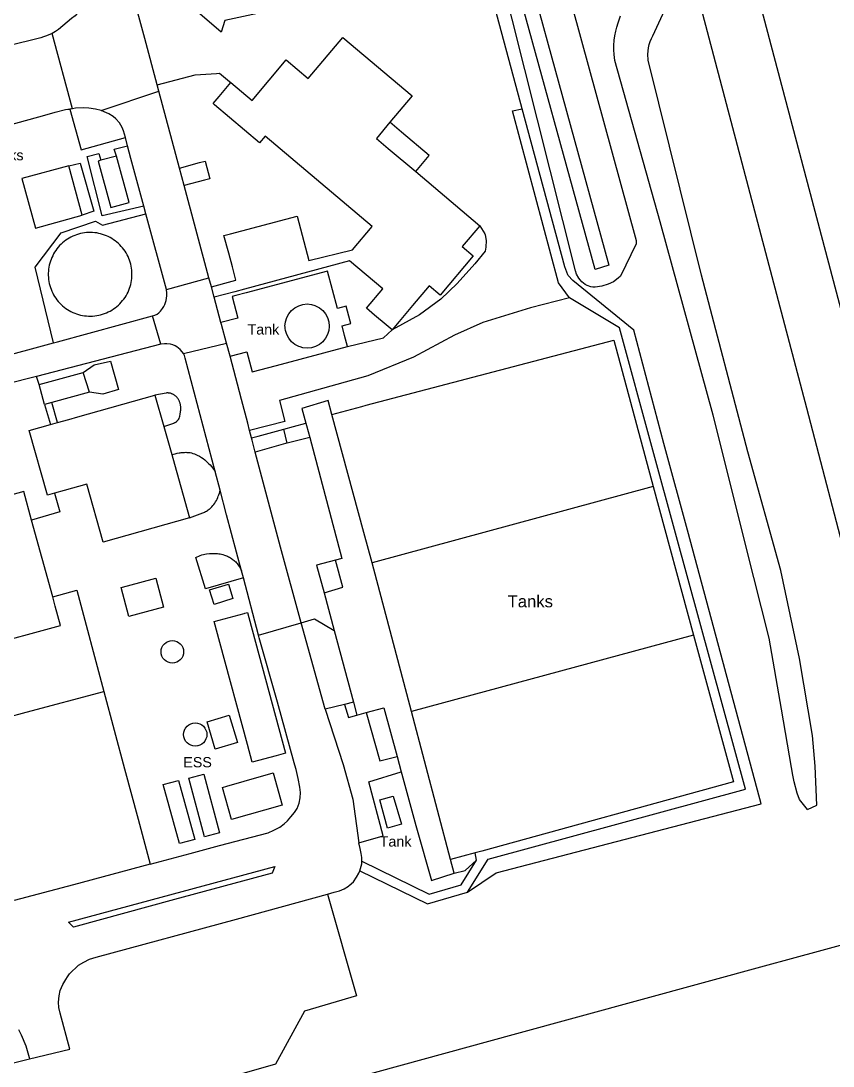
# Model space of a CAD drawing. Header units: millimetres. Extents: x 111502 to 977541, y 8702 to 1044108.
# Drawn here: x 974957.9 to 975077, y 476026.1 to 476179.4 of the extents above; entities that cross this region are included whole.
import ezdxf

# ---------------------------------------------------------------- set-up
doc = ezdxf.new("R2010")
doc.units = ezdxf.units.MM
doc.header["$LTSCALE"] = 0.25
doc.layers.add('X HVSS Site Background', color=8, linetype='Continuous')
doc.styles.add('OS Master Map$1$Standard', font='txt')

# ---------------------------------------------------------------- blocks, each defined once
blk = doc.blocks.new('OS MAP')
at = {"layer": 'X HVSS Site Background', "flags": 128}
for points in [[(488855.05, 240605.1), (488853.9, 240606.55), (488853.9, 240606.55), (488853.55, 240607.5), (488853.55, 240607.5), (488853.1, 240609.15), (488853.1, 240609.15), (488852.9, 240610.15), (488852.9, 240610.15), (488852.7, 240611.25), (488852.7, 240611.25), (488851.25, 240619.8), (488851.25, 240619.8), (488849.45, 240630.25), (488849.45, 240630.25), (488847.2, 240639.15), (488847.2, 240639.15), (488841.25, 240662.95), (488841.25, 240662.95), (488833.45, 240691.35), (488833.45, 240691.35), (488826.8, 240715), (488826.8, 240715), (488826.7, 240715.9), (488826.7, 240715.9), (488826.65, 240716.55), (488826.65, 240716.55), (488826.65, 240717.2), (488826.65, 240717.2), (488826.7, 240718), (488826.7, 240718), (488826.8, 240718.65), (488826.8, 240718.65), (488826.95, 240719.3), (488826.95, 240719.3), (488827.1, 240719.9), (488827.1, 240719.9), (488827.3, 240720.55), (488827.3, 240720.55), (488827.65, 240721.55)], [(488855.05, 240605.1), (488856.45, 240605.75), (488856.45, 240605.75), (488856.2, 240611.45), (488856.2, 240611.45), (488855.8, 240615.95), (488855.8, 240615.95), (488853.9, 240627.25), (488853.9, 240627.25), (488851.15, 240640.15), (488851.15, 240640.15), (488846.3, 240657.6), (488846.3, 240657.6), (488839.5, 240683.5), (488839.5, 240683.5), (488831.7, 240715.05), (488831.7, 240715.05), (488831.65, 240715.95), (488831.65, 240715.95), (488831.75, 240716.85), (488831.75, 240716.85), (488831.85, 240717.35), (488831.85, 240717.35), (488832, 240717.8), (488832, 240717.8), (488832.2, 240718.25), (488832.2, 240718.25), (488832.4, 240718.65), (488832.4, 240718.65), (488834.45, 240723.1)], [(488874.5, 240589.15), (488874.2, 240590.35), (488874.2, 240590.35), (488854.95, 240664), (488854.95, 240664), (488839.7, 240721.8), (488839.7, 240721.8), (488823.95, 240780.6), (488823.95, 240780.6), (488791.8, 240900), (488791.8, 240900), (488780.05, 240943.35)], [(488794.51, 240921.18), (488802, 240894), (488802, 240894), (488816.85, 240839.15), (488816.85, 240839.15), (488839.35, 240756.4), (488839.35, 240756.4), (488865.8, 240656.45), (488865.8, 240656.45), (488883.2, 240591.3)], [(488769.58, 240720.89), (488769.04, 240719.16), (488769.04, 240719.16), (488757.05, 240729.56), (488757.05, 240729.56), (488754.14, 240732.08)], [(488818.25, 240731.35), (488829.95, 240688.6), (488829.95, 240688.6), (488829.95, 240688.1), (488829.95, 240688.1), (488827.65, 240683.35), (488827.65, 240683.35), (488827.3, 240683.05), (488827.3, 240683.05), (488826.6, 240682.55), (488826.6, 240682.55), (488825.85, 240682.2), (488825.85, 240682.2), (488825.55, 240682.1), (488825.55, 240682.1), (488825.2, 240682), (488825.2, 240682), (488824.9, 240681.9), (488824.9, 240681.9), (488824.55, 240681.85), (488824.55, 240681.85), (488824.25, 240681.8), (488824.25, 240681.8), (488823.9, 240681.75), (488823.9, 240681.75), (488823.6, 240681.75), (488823.6, 240681.75), (488823.3, 240681.8), (488823.3, 240681.8), (488822.75, 240682), (488822.75, 240682), (488822.45, 240682.15), (488822.45, 240682.15), (488821.95, 240682.55), (488821.95, 240682.55), (488821.7, 240682.8), (488821.7, 240682.8), (488821.5, 240683.05), (488821.5, 240683.05), (488821.2, 240683.65), (488821.2, 240683.65), (488821.05, 240684.15), (488821.05, 240684.15), (488809.9, 240728.5)], [(488818.25, 240731.35), (488813.5, 240730.2), (488813.5, 240730.2), (488825.9, 240685), (488825.9, 240685), (488823.9, 240684.35), (488823.9, 240684.35), (488811.45, 240729.7), (488811.45, 240729.7), (488810.7, 240729.65), (488810.7, 240729.65), (488810.2, 240731.25), (488810.2, 240731.25), (488809.3, 240730.85)], [(488813.23, 240707.93), (488807.55, 240729.06), (488807.55, 240729.06), (488769.58, 240720.89)], [(488759.67, 240711.45), (488757.85, 240718.25), (488757.85, 240718.25), (488755.96, 240725.29)], [(488748.65, 240722.75), (488748.4, 240722.4), (488748.4, 240722.4), (488748.15, 240722.1), (488748.15, 240722.1), (488747.9, 240721.85), (488747.9, 240721.85), (488747.65, 240721.55), (488747.65, 240721.55), (488747.1, 240721.15), (488747.1, 240721.15), (488745.2, 240719.55), (488745.2, 240719.55), (488744.75, 240719.25), (488744.75, 240719.25), (488744.25, 240718.95)], [(488744.25, 240718.95), (488743.45, 240718.65), (488743.45, 240718.65), (488743, 240718.5), (488743, 240718.5), (488742.6, 240718.35), (488742.6, 240718.35), (488737.65, 240717.1)], [(488747.25, 240707.94), (488744.25, 240718.95)], [(488770.47, 240711.77), (488773.59, 240709.14), (488773.59, 240709.14), (488778.6, 240715.09), (488778.6, 240715.09), (488781.8, 240712.39), (488781.8, 240712.39), (488786.88, 240718.4), (488786.88, 240718.4), (488797.08, 240709.8), (488797.08, 240709.8), (488793.82, 240705.94)], [(488759.67, 240711.45), (488765.22, 240712.93), (488765.22, 240712.93), (488768.39, 240713.12), (488768.39, 240713.12), (488768.8, 240713.15), (488768.8, 240713.15), (488770.3, 240711.91), (488770.3, 240711.91), (488770.47, 240711.77)], [(488759.92, 240710.53), (488759.67, 240711.45)], [(488767.62, 240681.82), (488770.67, 240682.64), (488770.67, 240682.64), (488771.22, 240682.78), (488771.22, 240682.78), (488770.7, 240684.74), (488770.7, 240684.74), (488770.16, 240686.76), (488770.16, 240686.76), (488769.47, 240689.31), (488769.47, 240689.31), (488770.42, 240689.56), (488770.42, 240689.56), (488780.19, 240692.18), (488780.19, 240692.18), (488781.94, 240685.66), (488781.94, 240685.66), (488788.32, 240687.23), (488788.32, 240687.23), (488791.21, 240690.65), (488791.21, 240690.65), (488775.5, 240703.9), (488775.5, 240703.9), (488774.68, 240702.93), (488774.68, 240702.93), (488768.09, 240708.49), (488768.09, 240708.49), (488767.87, 240708.68), (488767.87, 240708.68), (488768.76, 240709.73), (488768.76, 240709.73), (488770.47, 240711.77)], [(488751.45, 240707.65), (488759.92, 240710.53)], [(488762.95, 240699.23), (488759.92, 240710.53)], [(488717.22, 240700.38), (488722.95, 240701.4), (488722.95, 240701.4), (488736.6, 240705.2), (488736.6, 240705.2), (488743.2, 240707), (488743.2, 240707), (488744.7, 240707.45), (488744.7, 240707.45), (488746.2, 240707.8), (488746.2, 240707.8), (488746.55, 240707.85), (488746.55, 240707.85), (488746.84, 240707.89)], [(488747.25, 240707.94), (488746.84, 240707.89)], [(488746.84, 240707.89), (488748.52, 240701.91), (488748.52, 240701.91), (488755.01, 240703.69)], [(488751.45, 240707.65), (488750.6, 240707.85), (488750.6, 240707.85), (488749.65, 240708), (488749.65, 240708), (488748.9, 240708.05), (488748.9, 240708.05), (488747.7, 240708), (488747.7, 240708), (488747.25, 240707.94)], [(488755.01, 240703.69), (488754.75, 240704.7), (488754.75, 240704.7), (488754.55, 240705.2), (488754.55, 240705.2), (488754.15, 240705.85), (488754.15, 240705.85), (488753.6, 240706.45), (488753.6, 240706.45), (488753.2, 240706.8), (488753.2, 240706.8), (488752.6, 240707.2), (488752.6, 240707.2), (488751.9, 240707.5), (488751.9, 240707.5), (488751.45, 240707.65)], [(488805.2, 240592.95), (488809.41, 240595.83), (488809.41, 240595.83), (488848.27, 240605.94), (488848.27, 240605.94), (488837.61, 240645.56), (488837.61, 240645.56), (488833.99, 240658.83), (488833.99, 240658.83), (488829.6, 240675.43), (488829.6, 240675.43), (488820.66, 240682.73), (488820.66, 240682.73), (488819.98, 240683.45), (488819.98, 240683.45), (488819.91, 240683.56), (488819.91, 240683.56), (488819.48, 240684.73), (488819.48, 240684.73), (488813.23, 240707.93)], [(488820.17, 240680.17), (488818.53, 240682.39), (488818.53, 240682.39), (488811.79, 240707.63), (488811.79, 240707.63), (488813.23, 240707.93)], [(488793.82, 240705.94), (488791.82, 240703.57), (488791.82, 240703.57), (488793.53, 240702.12)], [(488797.59, 240698.7), (488799.59, 240701.08), (488799.59, 240701.08), (488795.53, 240704.5), (488795.53, 240704.5), (488793.82, 240705.94)], [(488755.32, 240702.5), (488755.01, 240703.69)], [(488753.68, 240700.99), (488753.38, 240701.98), (488753.38, 240701.98), (488755.32, 240702.5)], [(488757.71, 240693.64), (488755.8, 240700.65), (488755.8, 240700.65), (488755.32, 240702.5)], [(488793.53, 240702.12), (488797.59, 240698.7)], [(488757.71, 240693.64), (488751.6, 240692.23), (488751.6, 240692.23), (488749.39, 240700.9), (488749.39, 240700.9), (488751.1, 240701.36), (488751.1, 240701.36), (488751.42, 240700.37)], [(488751.42, 240700.37), (488751, 240700.26), (488751, 240700.26), (488752.87, 240693.42), (488752.87, 240693.42), (488755.54, 240694.15), (488755.54, 240694.15), (488753.68, 240700.99)], [(488753.68, 240700.99), (488751.42, 240700.37)], [(488746.71, 240699.55), (488739.84, 240697.69), (488739.84, 240697.69), (488741.81, 240690.43), (488741.81, 240690.43), (488748.68, 240692.29)], [(488746.71, 240699.55), (488748.39, 240699.93), (488748.39, 240699.93), (488750.39, 240692.91), (488750.39, 240692.91), (488748.68, 240692.29)], [(488748.68, 240692.29), (488746.71, 240699.55)], [(488762.95, 240699.23), (488765.89, 240700.02), (488765.89, 240700.02), (488766.72, 240700.24), (488766.72, 240700.24), (488767.41, 240697.66), (488767.41, 240697.66), (488766.6, 240697.44), (488766.6, 240697.44), (488763.64, 240696.65)], [(488763.64, 240696.65), (488762.95, 240699.23)], [(488797.59, 240698.7), (488807, 240690.76)], [(488767.26, 240683.14), (488763.64, 240696.65)], [(488758.02, 240692.53), (488757.71, 240693.64)], [(488744.45, 240673.58), (488741.75, 240684.68), (488741.75, 240684.68), (488745.6, 240689.71), (488745.6, 240689.71), (488750.63, 240691.42), (488750.63, 240691.42), (488751.64, 240690.84), (488751.64, 240690.84), (488758.02, 240692.53)], [(488761.05, 240681.4), (488758.02, 240692.53)], [(488755.97, 240683.63), (488755.96, 240683.93), (488755.96, 240683.93), (488755.94, 240684.23), (488755.94, 240684.23), (488755.9, 240684.53), (488755.9, 240684.53), (488755.85, 240684.82), (488755.85, 240684.82), (488755.79, 240685.11), (488755.79, 240685.11), (488755.71, 240685.4), (488755.71, 240685.4), (488755.62, 240685.69), (488755.62, 240685.69), (488755.51, 240685.97), (488755.51, 240685.97), (488755.39, 240686.24), (488755.39, 240686.24), (488755.25, 240686.51), (488755.25, 240686.51), (488755.11, 240686.77), (488755.11, 240686.77), (488754.95, 240687.02), (488754.95, 240687.02), (488754.78, 240687.27), (488754.78, 240687.27), (488754.6, 240687.5), (488754.6, 240687.5), (488754.4, 240687.73), (488754.4, 240687.73), (488754.2, 240687.95), (488754.2, 240687.95), (488753.98, 240688.16), (488753.98, 240688.16), (488753.76, 240688.35), (488753.76, 240688.35), (488753.52, 240688.54), (488753.52, 240688.54), (488753.28, 240688.71), (488753.28, 240688.71), (488753.03, 240688.87), (488753.03, 240688.87), (488752.77, 240689.02), (488752.77, 240689.02), (488752.5, 240689.16), (488752.5, 240689.16), (488752.23, 240689.28), (488752.23, 240689.28), (488751.95, 240689.39), (488751.95, 240689.39), (488751.67, 240689.49), (488751.67, 240689.49), (488751.38, 240689.57), (488751.38, 240689.57), (488751.09, 240689.64), (488751.09, 240689.64), (488750.8, 240689.7), (488750.8, 240689.7), (488750.5, 240689.74), (488750.5, 240689.74), (488750.2, 240689.76), (488750.2, 240689.76), (488749.9, 240689.77), (488749.9, 240689.77), (488749.61, 240689.77), (488749.61, 240689.77), (488749.31, 240689.75), (488749.31, 240689.75), (488749.01, 240689.72), (488749.01, 240689.72), (488748.72, 240689.67), (488748.72, 240689.67), (488748.42, 240689.61), (488748.42, 240689.61), (488748.13, 240689.53), (488748.13, 240689.53), (488747.85, 240689.44), (488747.85, 240689.44), (488747.57, 240689.34), (488747.57, 240689.34), (488747.29, 240689.22), (488747.29, 240689.22), (488747.02, 240689.09), (488747.02, 240689.09), (488746.76, 240688.95), (488746.76, 240688.95), (488746.51, 240688.8), (488746.51, 240688.8), (488746.26, 240688.63), (488746.26, 240688.63), (488746.02, 240688.45), (488746.02, 240688.45), (488745.79, 240688.26), (488745.79, 240688.26), (488745.57, 240688.05), (488745.57, 240688.05), (488745.36, 240687.84), (488745.36, 240687.84), (488745.16, 240687.62), (488745.16, 240687.62), (488744.97, 240687.39), (488744.97, 240687.39), (488744.79, 240687.15), (488744.79, 240687.15), (488744.63, 240686.9), (488744.63, 240686.9), (488744.48, 240686.64), (488744.48, 240686.64), (488744.34, 240686.37), (488744.34, 240686.37), (488744.21, 240686.1), (488744.21, 240686.1), (488744.1, 240685.83), (488744.1, 240685.83), (488744, 240685.55), (488744, 240685.55), (488743.91, 240685.26), (488743.91, 240685.26), (488743.84, 240684.97), (488743.84, 240684.97), (488743.78, 240684.68), (488743.78, 240684.68), (488743.74, 240684.38), (488743.74, 240684.38), (488743.71, 240684.08), (488743.71, 240684.08), (488743.69, 240683.78), (488743.69, 240683.78), (488743.69, 240683.49), (488743.69, 240683.49), (488743.71, 240683.19), (488743.71, 240683.19), (488743.74, 240682.89), (488743.74, 240682.89), (488743.78, 240682.59), (488743.78, 240682.59), (488743.84, 240682.3), (488743.84, 240682.3), (488743.91, 240682.01), (488743.91, 240682.01), (488744, 240681.72), (488744, 240681.72), (488744.1, 240681.44), (488744.1, 240681.44), (488744.21, 240681.17), (488744.21, 240681.17), (488744.34, 240680.89), (488744.34, 240680.89), (488744.48, 240680.63), (488744.48, 240680.63), (488744.63, 240680.37), (488744.63, 240680.37), (488744.79, 240680.12), (488744.79, 240680.12), (488744.97, 240679.88), (488744.97, 240679.88), (488745.16, 240679.65), (488745.16, 240679.65), (488745.36, 240679.43), (488745.36, 240679.43), (488745.57, 240679.22), (488745.57, 240679.22), (488745.79, 240679.01), (488745.79, 240679.01), (488746.02, 240678.82), (488746.02, 240678.82), (488746.26, 240678.64), (488746.26, 240678.64), (488746.51, 240678.47), (488746.51, 240678.47), (488746.76, 240678.32), (488746.76, 240678.32), (488747.02, 240678.18), (488747.02, 240678.18), (488747.29, 240678.04), (488747.29, 240678.04), (488747.57, 240677.93), (488747.57, 240677.93), (488747.85, 240677.82), (488747.85, 240677.82), (488748.13, 240677.73), (488748.13, 240677.73), (488748.42, 240677.66), (488748.42, 240677.66), (488748.72, 240677.6), (488748.72, 240677.6), (488749.01, 240677.55), (488749.01, 240677.55), (488749.31, 240677.52), (488749.31, 240677.52), (488749.61, 240677.5), (488749.61, 240677.5), (488749.9, 240677.5), (488749.9, 240677.5), (488750.2, 240677.51), (488750.2, 240677.51), (488750.5, 240677.53), (488750.5, 240677.53), (488750.8, 240677.57), (488750.8, 240677.57), (488751.09, 240677.63), (488751.09, 240677.63), (488751.38, 240677.7), (488751.38, 240677.7), (488751.67, 240677.78), (488751.67, 240677.78), (488751.95, 240677.87), (488751.95, 240677.87), (488752.23, 240677.98), (488752.23, 240677.98), (488752.5, 240678.11), (488752.5, 240678.11), (488752.77, 240678.25), (488752.77, 240678.25), (488753.03, 240678.39), (488753.03, 240678.39), (488753.28, 240678.56), (488753.28, 240678.56), (488753.52, 240678.73), (488753.52, 240678.73), (488753.76, 240678.92), (488753.76, 240678.92), (488753.98, 240679.11), (488753.98, 240679.11), (488754.2, 240679.32), (488754.2, 240679.32), (488754.4, 240679.54), (488754.4, 240679.54), (488754.6, 240679.77), (488754.6, 240679.77), (488754.78, 240680), (488754.78, 240680), (488754.95, 240680.25), (488754.95, 240680.25), (488755.11, 240680.5), (488755.11, 240680.5), (488755.25, 240680.76), (488755.25, 240680.76), (488755.39, 240681.03), (488755.39, 240681.03), (488755.51, 240681.3), (488755.51, 240681.3), (488755.62, 240681.58), (488755.62, 240681.58), (488755.71, 240681.87), (488755.71, 240681.87), (488755.79, 240682.15), (488755.79, 240682.15), (488755.85, 240682.45), (488755.85, 240682.45), (488755.9, 240682.74), (488755.9, 240682.74), (488755.94, 240683.04), (488755.94, 240683.04), (488755.96, 240683.34), (488755.96, 240683.34), (488755.97, 240683.63)], [(488807, 240690.76), (488807.73, 240689.58), (488807.73, 240689.58), (488807.79, 240689.41), (488807.79, 240689.41), (488807.92, 240688.6), (488807.92, 240688.6), (488807.9, 240687.6), (488807.9, 240687.6), (488807.76, 240687.01), (488807.76, 240687.01), (488806.25, 240685.19), (488806.25, 240685.19), (488803.69, 240682.29), (488803.69, 240682.29), (488801.29, 240680), (488801.29, 240680), (488798.17, 240677.71), (488798.17, 240677.71), (488794.12, 240675.49)], [(488807, 240690.76), (488804.41, 240687.7), (488804.41, 240687.7), (488806.02, 240686.35), (488806.02, 240686.35), (488801.16, 240680.58), (488801.16, 240680.58), (488799.55, 240681.93), (488799.55, 240681.93), (488797.11, 240679.04), (488797.11, 240679.04), (488795.16, 240676.73), (488795.16, 240676.73), (488794.12, 240675.49)], [(488794.12, 240675.49), (488793.24, 240676.23), (488793.24, 240676.23), (488791.57, 240677.64), (488791.57, 240677.64), (488790.36, 240678.66), (488790.36, 240678.66), (488792.75, 240681.49), (488792.75, 240681.49), (488787.9, 240685.59), (488787.9, 240685.59), (488772.5, 240681.46), (488772.5, 240681.46), (488771.08, 240681.08), (488771.08, 240681.08), (488768.03, 240680.26)], [(488787.6, 240673.03), (488787.17, 240674.66), (488787.17, 240674.66), (488786.8, 240676.06), (488786.8, 240676.06), (488788.08, 240676.4), (488788.08, 240676.4), (488787.99, 240676.74), (488787.99, 240676.74), (488787.4, 240678.97), (488787.4, 240678.97), (488786.11, 240678.63), (488786.11, 240678.63), (488784.66, 240684.1), (488784.66, 240684.1), (488772.74, 240680.94), (488772.74, 240680.94), (488771.22, 240680.54), (488771.22, 240680.54), (488770.66, 240680.39), (488770.66, 240680.39), (488771.51, 240677.22), (488771.51, 240677.22), (488769.03, 240676.56)], [(488761.05, 240681.4), (488767.26, 240683.14)], [(488767.62, 240681.82), (488767.26, 240683.14)], [(488758.97, 240677.55), (488759.35, 240677.65), (488759.35, 240677.65), (488759.65, 240677.8), (488759.65, 240677.8), (488759.9, 240678), (488759.9, 240678), (488760.15, 240678.25), (488760.15, 240678.25), (488760.45, 240678.6), (488760.45, 240678.6), (488760.65, 240678.9), (488760.65, 240678.9), (488760.8, 240679.2), (488760.8, 240679.2), (488761, 240679.8), (488761, 240679.8), (488761.1, 240680.5), (488761.1, 240680.5), (488761.1, 240680.85), (488761.1, 240680.85), (488761.05, 240681.4)], [(488768.03, 240680.26), (488767.62, 240681.82)], [(488769.03, 240676.56), (488768.03, 240680.26)], [(488820.17, 240680.17), (488814.43, 240678.71), (488814.43, 240678.71), (488807.43, 240676.54), (488807.43, 240676.54), (488803.28, 240674.72), (488803.28, 240674.72), (488797.29, 240671.48), (488797.29, 240671.48), (488790.59, 240668.72), (488790.59, 240668.72), (488778.51, 240665.37), (488778.51, 240665.37), (488777.59, 240665.12), (488777.59, 240665.12), (488778.39, 240662.06), (488778.39, 240662.06), (488773.23, 240660.71)], [(488778.44, 240675.7), (488778.43, 240675.94), (488778.43, 240675.94), (488778.42, 240676.04), (488778.42, 240676.04), (488778.49, 240676.67), (488778.49, 240676.67), (488778.67, 240677.28), (488778.67, 240677.28), (488778.97, 240677.84), (488778.97, 240677.84), (488779.38, 240678.33), (488779.38, 240678.33), (488779.87, 240678.73), (488779.87, 240678.73), (488780.43, 240679.03), (488780.43, 240679.03), (488781.03, 240679.22), (488781.03, 240679.22), (488781.67, 240679.28), (488781.67, 240679.28), (488782.3, 240679.22), (488782.3, 240679.22), (488782.82, 240679.07), (488782.82, 240679.07), (488782.91, 240679.03), (488782.91, 240679.03), (488783.47, 240678.73), (488783.47, 240678.73), (488783.96, 240678.33), (488783.96, 240678.33), (488784.36, 240677.84), (488784.36, 240677.84), (488784.66, 240677.28), (488784.66, 240677.28), (488784.85, 240676.67), (488784.85, 240676.67), (488784.91, 240676.04), (488784.91, 240676.04), (488784.9, 240675.98), (488784.9, 240675.98), (488784.85, 240675.4), (488784.85, 240675.4), (488784.66, 240674.8), (488784.66, 240674.8), (488784.36, 240674.24), (488784.36, 240674.24), (488784.05, 240673.85), (488784.05, 240673.85), (488783.96, 240673.74), (488783.96, 240673.74), (488783.47, 240673.34), (488783.47, 240673.34), (488783.36, 240673.27), (488783.36, 240673.27), (488782.91, 240673.04), (488782.91, 240673.04), (488782.3, 240672.86), (488782.3, 240672.86), (488781.67, 240672.8), (488781.67, 240672.8), (488781.03, 240672.86), (488781.03, 240672.86), (488780.65, 240672.97), (488780.65, 240672.97), (488780.43, 240673.04), (488780.43, 240673.04), (488779.87, 240673.34), (488779.87, 240673.34), (488779.38, 240673.74), (488779.38, 240673.74), (488778.97, 240674.24), (488778.97, 240674.24), (488778.67, 240674.8), (488778.67, 240674.8), (488778.49, 240675.4), (488778.49, 240675.4), (488778.44, 240675.7)], [(488805.2, 240592.95), (488808.2, 240597.8), (488808.2, 240597.8), (488845.95, 240608.1), (488845.95, 240608.1), (488835.87, 240645.09), (488835.87, 240645.09), (488832.25, 240658.36), (488832.25, 240658.36), (488827.5, 240675.8), (488827.5, 240675.8), (488820.17, 240680.17)], [(488744.45, 240673.58), (488745.05, 240673.75), (488745.05, 240673.75), (488758.97, 240677.55)], [(488760.2, 240673.4), (488758.97, 240677.55)], [(488769.84, 240673.51), (488769.1, 240676.27), (488769.1, 240676.27), (488769.03, 240676.56)], [(488787.6, 240673.03), (488792.85, 240674.33), (488792.85, 240674.33), (488794.12, 240675.49)], [(488723.91, 240671.27), (488730.5, 240673.05), (488730.5, 240673.05), (488735.61, 240671.16), (488735.61, 240671.16), (488744.45, 240673.58)], [(488760.2, 240673.4), (488741.96, 240668.64)], [(488763.55, 240672), (488763.35, 240672.25), (488763.35, 240672.25), (488763.05, 240672.6), (488763.05, 240672.6), (488762.55, 240673), (488762.55, 240673), (488762.3, 240673.15), (488762.3, 240673.15), (488761.95, 240673.3), (488761.95, 240673.3), (488761.6, 240673.4), (488761.6, 240673.4), (488761.1, 240673.45), (488761.1, 240673.45), (488760.75, 240673.45), (488760.75, 240673.45), (488760.2, 240673.4)], [(488763.55, 240672), (488769.84, 240673.51)], [(488770.36, 240671.6), (488769.84, 240673.51)], [(488770.36, 240671.6), (488772.82, 240672.25), (488772.82, 240672.25), (488773.6, 240669.32), (488773.6, 240669.32), (488777.15, 240670.26), (488777.15, 240670.26), (488787.6, 240673.03)], [(488785.3, 240663.05), (488789.7, 240664.25), (488789.7, 240664.25), (488790.33, 240664.42), (488790.33, 240664.42), (488826.65, 240673.95), (488826.65, 240673.95), (488832.45, 240652.5)], [(488768.19, 240654.7), (488763.8, 240671.31), (488763.8, 240671.31), (488763.7, 240671.7), (488763.7, 240671.7), (488763.55, 240672)], [(488773.23, 240660.71), (488772.95, 240661.8), (488772.95, 240661.8), (488772.05, 240665.25), (488772.05, 240665.25), (488771.75, 240666.4), (488771.75, 240666.4), (488770.36, 240671.6)], [(488748.79, 240669.23), (488750.44, 240670.36), (488750.44, 240670.36), (488752.84, 240670.9), (488752.84, 240670.9), (488753.98, 240666.75), (488753.98, 240666.75), (488751.68, 240666.07), (488751.68, 240666.07), (488749.74, 240666.33)], [(488741.96, 240668.64), (488737.54, 240667.49), (488737.54, 240667.49), (488733.25, 240663.2), (488733.25, 240663.2), (488720.4, 240659.7)], [(488742.34, 240667.46), (488741.96, 240668.64)], [(488742.34, 240667.46), (488748.79, 240669.23)], [(488749.74, 240666.33), (488748.79, 240669.23)], [(488743.16, 240664.52), (488742.34, 240667.46)], [(488749.74, 240666.33), (488744.22, 240664.81)], [(488745.06, 240661.87), (488746.7, 240662.33), (488746.7, 240662.33), (488748.03, 240662.71), (488748.03, 240662.71), (488759.34, 240665.9)], [(488760.64, 240661.29), (488762.11, 240661.79), (488762.11, 240661.79), (488762.16, 240661.82), (488762.16, 240661.82), (488762.22, 240661.84), (488762.22, 240661.84), (488762.27, 240661.87), (488762.27, 240661.87), (488762.33, 240661.9), (488762.33, 240661.9), (488762.38, 240661.93), (488762.38, 240661.93), (488762.43, 240661.96), (488762.43, 240661.96), (488762.48, 240662), (488762.48, 240662), (488762.53, 240662.04), (488762.53, 240662.04), (488762.57, 240662.08), (488762.57, 240662.08), (488762.61, 240662.12), (488762.61, 240662.12), (488762.66, 240662.16), (488762.66, 240662.16), (488762.7, 240662.21), (488762.7, 240662.21), (488762.74, 240662.26), (488762.74, 240662.26), (488762.8, 240662.34), (488762.8, 240662.34), (488762.88, 240662.49), (488762.88, 240662.49), (488762.94, 240662.65), (488762.94, 240662.65), (488762.98, 240662.82), (488762.98, 240662.82), (488763.04, 240663.13), (488763.04, 240663.13), (488763.06, 240663.24), (488763.06, 240663.24), (488763.08, 240663.35), (488763.08, 240663.35), (488763.1, 240663.46), (488763.1, 240663.46), (488763.11, 240663.57), (488763.11, 240663.57), (488763.12, 240663.68), (488763.12, 240663.68), (488763.13, 240663.8), (488763.13, 240663.8), (488763.14, 240663.91), (488763.14, 240663.91), (488763.14, 240664.02), (488763.14, 240664.02), (488763.14, 240664.13), (488763.14, 240664.13), (488763.13, 240664.24), (488763.13, 240664.24), (488763.11, 240664.35), (488763.11, 240664.35), (488763.08, 240664.54), (488763.08, 240664.54), (488763.05, 240664.63), (488763.05, 240664.63), (488763.03, 240664.72), (488763.03, 240664.72), (488763, 240664.82), (488763, 240664.82), (488762.96, 240664.91), (488762.96, 240664.91), (488762.93, 240665), (488762.93, 240665), (488762.89, 240665.08), (488762.89, 240665.08), (488762.84, 240665.17), (488762.84, 240665.17), (488762.79, 240665.25), (488762.79, 240665.25), (488762.73, 240665.36), (488762.73, 240665.36), (488762.68, 240665.42), (488762.68, 240665.42), (488762.64, 240665.48), (488762.64, 240665.48), (488762.59, 240665.54), (488762.59, 240665.54), (488762.54, 240665.6), (488762.54, 240665.6), (488762.49, 240665.66), (488762.49, 240665.66), (488762.44, 240665.71), (488762.44, 240665.71), (488762.39, 240665.76), (488762.39, 240665.76), (488762.33, 240665.81), (488762.33, 240665.81), (488762.28, 240665.86), (488762.28, 240665.86), (488762.22, 240665.9), (488762.22, 240665.9), (488762.11, 240665.97), (488762.11, 240665.97), (488762.05, 240666.01), (488762.05, 240666.01), (488761.98, 240666.04), (488761.98, 240666.04), (488761.91, 240666.07), (488761.91, 240666.07), (488761.84, 240666.1), (488761.84, 240666.1), (488761.77, 240666.12), (488761.77, 240666.12), (488761.7, 240666.15), (488761.7, 240666.15), (488761.63, 240666.17), (488761.63, 240666.17), (488761.56, 240666.18), (488761.56, 240666.18), (488761.48, 240666.2), (488761.48, 240666.2), (488761.41, 240666.21), (488761.41, 240666.21), (488761.34, 240666.21), (488761.34, 240666.21), (488761.26, 240666.22), (488761.26, 240666.22), (488761.18, 240666.22), (488761.18, 240666.22), (488761.11, 240666.22), (488761.11, 240666.22), (488760.98, 240666.2), (488760.98, 240666.2), (488759.34, 240665.9)], [(488759.34, 240665.9), (488760.64, 240661.29)], [(488744.22, 240664.81), (488743.16, 240664.52)], [(488743.16, 240664.52), (488744.01, 240661.58)], [(488745.06, 240661.87), (488744.22, 240664.81)], [(488785.3, 240663.05), (488784.75, 240665.1), (488784.75, 240665.1), (488780.9, 240663.95), (488780.9, 240663.95), (488781.46, 240661.79)], [(488791.2, 240641.3), (488790, 240645.75), (488790, 240645.75), (488785.3, 240663.05)], [(488744.62, 240651.51), (488743.58, 240651.22), (488743.58, 240651.22), (488740.91, 240660.7), (488740.91, 240660.7), (488744.01, 240661.58)], [(488744.01, 240661.58), (488745.06, 240661.87)], [(488760.64, 240661.29), (488761.8, 240657.17)], [(488773.52, 240659.62), (488773.23, 240660.71)], [(488773.52, 240659.62), (488774.47, 240659.88), (488774.47, 240659.88), (488778.24, 240660.91)], [(488778.24, 240660.91), (488779.65, 240661.29), (488779.65, 240661.29), (488781.46, 240661.79)], [(488778.76, 240658.87), (488778.24, 240660.91)], [(488781.46, 240661.79), (488781.55, 240661.45), (488781.55, 240661.45), (488782.05, 240659.7)], [(488774.05, 240657.55), (488773.6, 240659.3), (488773.6, 240659.3), (488773.52, 240659.62)], [(488782.05, 240659.7), (488778.76, 240658.87)], [(488782.05, 240659.7), (488786.75, 240641.95), (488786.75, 240641.95), (488785.85, 240641.7)], [(488778.5, 240658.8), (488774.05, 240657.55)], [(488780.8, 240632.51), (488777.75, 240643.6), (488777.75, 240643.6), (488774.05, 240657.55)], [(488778.76, 240658.87), (488778.5, 240658.8)], [(488761.8, 240657.17), (488762.07, 240657.25), (488762.07, 240657.25), (488762.33, 240657.31), (488762.33, 240657.31), (488762.6, 240657.37), (488762.6, 240657.37), (488762.88, 240657.42), (488762.88, 240657.42), (488763.04, 240657.44), (488763.04, 240657.44), (488763.21, 240657.47), (488763.21, 240657.47), (488763.37, 240657.48), (488763.37, 240657.48), (488763.53, 240657.5), (488763.53, 240657.5), (488763.7, 240657.51), (488763.7, 240657.51), (488763.86, 240657.52), (488763.86, 240657.52), (488764.03, 240657.51), (488764.03, 240657.51), (488764.19, 240657.51), (488764.19, 240657.51), (488764.5, 240657.47), (488764.5, 240657.47), (488764.71, 240657.42), (488764.71, 240657.42), (488764.92, 240657.36), (488764.92, 240657.36), (488765.13, 240657.29), (488765.13, 240657.29), (488765.34, 240657.21), (488765.34, 240657.21), (488765.53, 240657.11), (488765.53, 240657.11), (488765.89, 240656.93), (488765.89, 240656.93), (488766.16, 240656.77), (488766.16, 240656.77), (488766.41, 240656.59), (488766.41, 240656.59), (488766.66, 240656.39), (488766.66, 240656.39), (488766.89, 240656.19), (488766.89, 240656.19), (488767.22, 240655.88), (488767.22, 240655.88), (488767.43, 240655.66), (488767.43, 240655.66), (488767.64, 240655.43), (488767.64, 240655.43), (488767.84, 240655.19), (488767.84, 240655.19), (488768.19, 240654.7)], [(488761.8, 240657.17), (488762.2, 240655.77), (488762.2, 240655.77), (488764.41, 240647.91)], [(488768.91, 240651.96), (488768.19, 240654.7)], [(488741.25, 240647.57), (488740.1, 240651.76), (488740.1, 240651.76), (488728.55, 240648.59), (488728.55, 240648.59), (488733.14, 240631.84), (488733.14, 240631.84), (488733.93, 240628.95), (488733.93, 240628.95), (488745.49, 240632.12), (488745.49, 240632.12), (488744.71, 240634.96), (488744.71, 240634.96), (488744.34, 240636.29)], [(488744.62, 240651.51), (488745.41, 240648.76), (488745.41, 240648.76), (488741.25, 240647.57)], [(488764.41, 240647.91), (488751.77, 240644.34), (488751.77, 240644.34), (488749.37, 240652.85), (488749.37, 240652.85), (488746.01, 240651.9), (488746.01, 240651.9), (488744.62, 240651.51)], [(488764.41, 240647.91), (488766.35, 240648.63), (488766.35, 240648.63), (488766.49, 240648.69), (488766.49, 240648.69), (488766.63, 240648.75), (488766.63, 240648.75), (488766.76, 240648.82), (488766.76, 240648.82), (488766.9, 240648.89), (488766.9, 240648.89), (488767.03, 240648.97), (488767.03, 240648.97), (488767.15, 240649.06), (488767.15, 240649.06), (488767.28, 240649.15), (488767.28, 240649.15), (488767.4, 240649.24), (488767.4, 240649.24), (488767.51, 240649.34), (488767.51, 240649.34), (488767.7, 240649.52), (488767.7, 240649.52), (488767.85, 240649.69), (488767.85, 240649.69), (488767.98, 240649.87), (488767.98, 240649.87), (488768.11, 240650.06), (488768.11, 240650.06), (488768.23, 240650.26), (488768.23, 240650.26), (488768.35, 240650.46), (488768.35, 240650.46), (488768.46, 240650.66), (488768.46, 240650.66), (488768.55, 240650.87), (488768.55, 240650.87), (488768.64, 240651.08), (488768.64, 240651.08), (488768.72, 240651.29), (488768.72, 240651.29), (488768.8, 240651.51), (488768.8, 240651.51), (488768.86, 240651.73), (488768.86, 240651.73), (488768.91, 240651.96)], [(488772.04, 240640.11), (488769.86, 240648.35), (488769.86, 240648.35), (488768.91, 240651.96)], [(488832.45, 240652.5), (488791.2, 240641.3)], [(488832.45, 240652.5), (488838.35, 240630.7)], [(488744.34, 240636.29), (488741.25, 240647.57)], [(488772.31, 240639.08), (488766.77, 240637.49), (488766.77, 240637.49), (488765.34, 240642.1), (488765.34, 240642.1), (488765.56, 240642.2), (488765.56, 240642.2), (488765.78, 240642.29), (488765.78, 240642.29), (488766, 240642.37), (488766, 240642.37), (488766.22, 240642.45), (488766.22, 240642.45), (488766.45, 240642.51), (488766.45, 240642.51), (488766.68, 240642.56), (488766.68, 240642.56), (488766.92, 240642.61), (488766.92, 240642.61), (488767.36, 240642.66), (488767.36, 240642.66), (488767.56, 240642.68), (488767.56, 240642.68), (488767.75, 240642.69), (488767.75, 240642.69), (488767.95, 240642.69), (488767.95, 240642.69), (488768.14, 240642.68), (488768.14, 240642.68), (488768.34, 240642.67), (488768.34, 240642.67), (488768.53, 240642.66), (488768.53, 240642.66), (488768.72, 240642.63), (488768.72, 240642.63), (488768.92, 240642.6), (488768.92, 240642.6), (488769.11, 240642.56), (488769.11, 240642.56), (488769.29, 240642.51), (488769.29, 240642.51), (488769.53, 240642.44), (488769.53, 240642.44), (488769.68, 240642.38), (488769.68, 240642.38), (488769.84, 240642.32), (488769.84, 240642.32), (488769.99, 240642.26), (488769.99, 240642.26), (488770.13, 240642.18), (488770.13, 240642.18), (488770.28, 240642.11), (488770.28, 240642.11), (488770.42, 240642.03), (488770.42, 240642.03), (488770.56, 240641.94), (488770.56, 240641.94), (488770.69, 240641.85), (488770.69, 240641.85), (488770.82, 240641.75), (488770.82, 240641.75), (488770.95, 240641.65), (488770.95, 240641.65), (488771.08, 240641.53), (488771.08, 240641.53), (488771.19, 240641.42), (488771.19, 240641.42), (488771.31, 240641.3), (488771.31, 240641.3), (488771.41, 240641.18), (488771.41, 240641.18), (488771.51, 240641.05), (488771.51, 240641.05), (488771.61, 240640.92), (488771.61, 240640.92), (488771.7, 240640.78), (488771.7, 240640.78), (488771.78, 240640.64), (488771.78, 240640.64), (488771.86, 240640.49), (488771.86, 240640.49), (488771.93, 240640.35), (488771.93, 240640.35), (488772.04, 240640.11)], [(488785.85, 240641.7), (488783.05, 240640.95), (488783.05, 240640.95), (488784.15, 240636.9)], [(488784.15, 240636.9), (488786.9, 240637.75), (488786.9, 240637.75), (488785.85, 240641.7)], [(488797, 240619.5), (488791.2, 240641.3)], [(488772.31, 240639.08), (488772.04, 240640.11)], [(488755.5, 240633.43), (488754.38, 240637.66), (488754.38, 240637.66), (488754.38, 240637.68), (488754.38, 240637.68), (488755.33, 240637.93), (488755.33, 240637.93), (488759.45, 240639.03), (488759.45, 240639.03), (488760.58, 240634.78), (488760.58, 240634.78), (488755.5, 240633.43)], [(488768.01, 240635.2), (488767.36, 240637.34), (488767.36, 240637.34), (488770.11, 240638.18), (488770.11, 240638.18), (488770.77, 240636.04), (488770.77, 240636.04), (488768.01, 240635.2)], [(488774.52, 240630.7), (488772.31, 240639.08)], [(488744.34, 240636.29), (488747.89, 240637.3), (488747.89, 240637.3), (488751.85, 240622.42)], [(488784.15, 240636.9), (488785.63, 240631.38)], [(488773.61, 240612.04), (488772.91, 240614.64), (488772.91, 240614.64), (488768.87, 240629.63), (488768.87, 240629.63), (488768.05, 240632.69), (488768.05, 240632.69), (488772.42, 240633.87), (488772.42, 240633.87), (488772.54, 240633.9), (488772.54, 240633.9), (488772.92, 240634.01), (488772.92, 240634.01), (488773.12, 240633.29), (488773.12, 240633.29), (488778.49, 240613.35), (488778.49, 240613.35), (488777.11, 240612.98), (488777.11, 240612.98), (488773.61, 240612.04)], [(488780.8, 240632.51), (488782.74, 240633.07), (488782.74, 240633.07), (488785.63, 240631.38)], [(488774.52, 240630.7), (488780.8, 240632.51)], [(488784.3, 240619.8), (488780.8, 240632.51)], [(488758.63, 240597.07), (488764.5, 240598.65), (488764.5, 240598.65), (488768.8, 240599.8), (488768.8, 240599.8), (488775.95, 240601.7), (488775.95, 240601.7), (488776.8, 240602.05), (488776.8, 240602.05), (488777.65, 240602.5), (488777.65, 240602.5), (488778.3, 240603), (488778.3, 240603), (488778.8, 240603.45), (488778.8, 240603.45), (488779.3, 240604), (488779.3, 240604), (488779.8, 240604.65), (488779.8, 240604.65), (488780.2, 240605.25), (488780.2, 240605.25), (488780.5, 240606.05), (488780.5, 240606.05), (488780.65, 240606.8), (488780.65, 240606.8), (488780.7, 240607.6), (488780.7, 240607.6), (488780.6, 240608.4), (488780.6, 240608.4), (488780.35, 240609.65), (488780.35, 240609.65), (488780.05, 240610.95), (488780.05, 240610.95), (488780, 240611.1), (488780, 240611.1), (488779.77, 240611.94), (488779.77, 240611.94), (488777.3, 240620.85), (488777.3, 240620.85), (488774.62, 240630.31), (488774.62, 240630.31), (488774.52, 240630.7)], [(488785.63, 240631.38), (488788.45, 240620.85)], [(488838.35, 240630.7), (488797, 240619.5)], [(488838.35, 240630.7), (488844.2, 240609.15), (488844.2, 240609.15), (488807.3, 240599), (488807.3, 240599), (488806.3, 240598.73)], [(488760.56, 240627.27), (488760.52, 240627.33), (488760.52, 240627.33), (488760.36, 240627.61), (488760.36, 240627.61), (488760.27, 240627.92), (488760.27, 240627.92), (488760.24, 240628.25), (488760.24, 240628.25), (488760.27, 240628.57), (488760.27, 240628.57), (488760.36, 240628.88), (488760.36, 240628.88), (488760.52, 240629.17), (488760.52, 240629.17), (488760.72, 240629.42), (488760.72, 240629.42), (488760.97, 240629.62), (488760.97, 240629.62), (488761.13, 240629.72), (488761.13, 240629.72), (488761.26, 240629.77), (488761.26, 240629.77), (488761.57, 240629.87), (488761.57, 240629.87), (488761.89, 240629.9), (488761.89, 240629.9), (488762.22, 240629.87), (488762.22, 240629.87), (488762.53, 240629.77), (488762.53, 240629.77), (488762.81, 240629.62), (488762.81, 240629.62), (488763.06, 240629.42), (488763.06, 240629.42), (488763.27, 240629.17), (488763.27, 240629.17), (488763.42, 240628.88), (488763.42, 240628.88), (488763.51, 240628.57), (488763.51, 240628.57), (488763.54, 240628.31), (488763.54, 240628.31), (488763.55, 240628.25), (488763.55, 240628.25), (488763.51, 240627.92), (488763.51, 240627.92), (488763.42, 240627.61), (488763.42, 240627.61), (488763.27, 240627.33), (488763.27, 240627.33), (488763.06, 240627.08), (488763.06, 240627.08), (488762.81, 240626.87), (488762.81, 240626.87), (488762.53, 240626.72), (488762.53, 240626.72), (488762.22, 240626.62), (488762.22, 240626.62), (488761.89, 240626.59), (488761.89, 240626.59), (488761.57, 240626.62), (488761.57, 240626.62), (488761.26, 240626.72), (488761.26, 240626.72), (488760.97, 240626.87), (488760.97, 240626.87), (488760.72, 240627.08), (488760.72, 240627.08), (488760.56, 240627.27)], [(488736.89, 240598.13), (488735.34, 240603.58), (488735.34, 240603.58), (488734.67, 240605.98), (488734.67, 240605.98), (488734.29, 240607.29), (488734.29, 240607.29), (488731.55, 240616.99), (488731.55, 240616.99), (488731.77, 240617.05), (488731.77, 240617.05), (488740.44, 240619.37), (488740.44, 240619.37), (488751.85, 240622.42)], [(488751.85, 240622.42), (488754.89, 240611.08), (488754.89, 240611.08), (488756.86, 240603.7), (488756.86, 240603.7), (488758.63, 240597.07)], [(488788.45, 240620.85), (488787.15, 240620.5)], [(488788.45, 240620.85), (488788.95, 240618.95)], [(488787.15, 240620.5), (488784.3, 240619.8)], [(488784.3, 240619.8), (488786.96, 240611.72), (488786.96, 240611.72), (488788.36, 240606.64), (488788.36, 240606.64), (488789.25, 240600.2)], [(488787.15, 240620.5), (488787.75, 240618.6), (488787.75, 240618.6), (488788.95, 240618.95)], [(488788.95, 240618.95), (488790.35, 240619.35)], [(488790.35, 240619.35), (488792.9, 240620), (488792.9, 240620), (488794.85, 240612.9)], [(488790.35, 240619.35), (488792.35, 240612.25), (488792.35, 240612.25), (488794.85, 240612.9)], [(488802.7, 240597.75), (488797, 240619.5)], [(488765.62, 240614.43), (488765.59, 240614.43), (488765.59, 240614.43), (488765.26, 240614.39), (488765.26, 240614.39), (488764.92, 240614.43), (488764.92, 240614.43), (488764.6, 240614.52), (488764.6, 240614.52), (488764.31, 240614.68), (488764.31, 240614.68), (488764.05, 240614.89), (488764.05, 240614.89), (488763.84, 240615.15), (488763.84, 240615.15), (488763.68, 240615.45), (488763.68, 240615.45), (488763.58, 240615.77), (488763.58, 240615.77), (488763.55, 240616.1), (488763.55, 240616.1), (488763.58, 240616.43), (488763.58, 240616.43), (488763.68, 240616.75), (488763.68, 240616.75), (488763.8, 240616.99), (488763.8, 240616.99), (488763.84, 240617.05), (488763.84, 240617.05), (488764.05, 240617.31), (488764.05, 240617.31), (488764.31, 240617.52), (488764.31, 240617.52), (488764.6, 240617.68), (488764.6, 240617.68), (488764.92, 240617.77), (488764.92, 240617.77), (488765.26, 240617.81), (488765.26, 240617.81), (488765.59, 240617.77), (488765.59, 240617.77), (488765.91, 240617.68), (488765.91, 240617.68), (488766.2, 240617.52), (488766.2, 240617.52), (488766.46, 240617.31), (488766.46, 240617.31), (488766.67, 240617.05), (488766.67, 240617.05), (488766.73, 240616.95), (488766.73, 240616.95), (488766.83, 240616.75), (488766.83, 240616.75), (488766.93, 240616.43), (488766.93, 240616.43), (488766.96, 240616.1), (488766.96, 240616.1), (488766.93, 240615.77), (488766.93, 240615.77), (488766.83, 240615.45), (488766.83, 240615.45), (488766.67, 240615.15), (488766.67, 240615.15), (488766.46, 240614.89), (488766.46, 240614.89), (488766.2, 240614.68), (488766.2, 240614.68), (488765.91, 240614.52), (488765.91, 240614.52), (488765.62, 240614.43)], [(488770.24, 240618.92), (488771.43, 240614.92), (488771.43, 240614.92), (488768.17, 240613.95), (488768.17, 240613.95), (488766.98, 240617.95), (488766.98, 240617.95), (488770.24, 240618.92)], [(488794.85, 240612.9), (488795.47, 240610.61)], [(488766.59, 240601.08), (488764.31, 240609.68), (488764.31, 240609.68), (488766.53, 240610.27), (488766.53, 240610.27), (488768.81, 240601.67), (488768.81, 240601.67), (488766.59, 240601.08)], [(488769.88, 240608.52), (488772.43, 240609.25), (488772.43, 240609.25), (488776.67, 240610.46), (488776.67, 240610.46), (488778.02, 240605.74), (488778.02, 240605.74), (488770.58, 240603.62), (488770.58, 240603.62), (488769.23, 240608.33), (488769.23, 240608.33), (488769.88, 240608.52)], [(488789.25, 240600.2), (488792.8, 240601.25), (488792.8, 240601.25), (488790.72, 240609.15), (488790.72, 240609.15), (488795.47, 240610.61)], [(488795.47, 240610.61), (488795.55, 240610.3), (488795.55, 240610.3), (488797.61, 240602.74), (488797.61, 240602.74), (488797.7, 240602.4), (488797.7, 240602.4), (488799.9, 240594.7), (488799.9, 240594.7), (488803.25, 240595.75)], [(488762.92, 240600.11), (488760.57, 240608.77), (488760.57, 240608.77), (488762.82, 240609.38), (488762.82, 240609.38), (488765.17, 240600.72), (488765.17, 240600.72), (488762.92, 240600.11)], [(488793.45, 240602.35), (488792.35, 240606.5), (488792.35, 240606.5), (488794.3, 240607.05), (488794.3, 240607.05), (488795.5, 240602.95), (488795.5, 240602.95), (488793.45, 240602.35)], [(488789.7, 240597.5), (488789.7, 240598.05), (488789.7, 240598.05), (488789.6, 240598.65), (488789.6, 240598.65), (488789.45, 240599.4), (488789.45, 240599.4), (488789.25, 240600.2)], [(488806.3, 240598.73), (488802.7, 240597.75)], [(488803.25, 240595.75), (488802.7, 240597.75)], [(488806.49, 240597.68), (488806.3, 240598.73)], [(488758.63, 240597.07), (488747.4, 240594.07), (488747.4, 240594.07), (488738.69, 240591.74)], [(488776.95, 240596.75), (488776.55, 240595.75), (488776.55, 240595.75), (488762.2, 240591.9), (488762.2, 240591.9), (488747.4, 240587.85), (488747.4, 240587.85), (488746.65, 240588.55), (488746.65, 240588.55), (488776.95, 240596.75)], [(488789.4, 240596.1), (488789.7, 240597.15), (488789.7, 240597.15), (488789.7, 240597.5)], [(488789.7, 240597.5), (488799.55, 240592.7), (488799.55, 240592.7), (488804.25, 240594.05), (488804.25, 240594.05), (488806.49, 240597.68)], [(488803.25, 240595.75), (488804.84, 240596.14), (488804.84, 240596.14), (488806.49, 240597.68)], [(488784.66, 240592.68), (488785.65, 240592.95), (488785.65, 240592.95), (488786.4, 240593.15), (488786.4, 240593.15), (488787.1, 240593.45), (488787.1, 240593.45), (488787.75, 240593.85), (488787.75, 240593.85), (488787.85, 240593.95), (488787.85, 240593.95), (488788.45, 240594.5), (488788.45, 240594.5), (488788.9, 240595.15), (488788.9, 240595.15), (488789.25, 240595.75), (488789.25, 240595.75), (488789.4, 240596.1)], [(488789.4, 240596.1), (488799.3, 240591.25), (488799.3, 240591.25), (488805.2, 240592.95)], [(488740.95, 240568.49), (488746.87, 240569.93), (488746.87, 240569.93), (488745.45, 240575.2), (488745.45, 240575.2), (488745.25, 240576.05), (488745.25, 240576.05), (488745.2, 240576.85), (488745.2, 240576.85), (488745.3, 240577.75), (488745.3, 240577.75), (488745.45, 240578.55), (488745.45, 240578.55), (488745.85, 240579.4), (488745.85, 240579.4), (488746.25, 240580.15), (488746.25, 240580.15), (488746.5, 240580.55), (488746.5, 240580.55), (488746.8, 240581), (488746.8, 240581), (488748.15, 240582.25), (488748.15, 240582.25), (488748.9, 240582.7), (488748.9, 240582.7), (488749.75, 240583.15), (488749.75, 240583.15), (488750.7, 240583.45), (488750.7, 240583.45), (488771.3, 240589), (488771.3, 240589), (488784.66, 240592.68)], [(488784.66, 240592.68), (488788.89, 240577.75)], [(488779.45, 240522.4), (488779.15, 240523.55), (488779.15, 240523.55), (488773.8, 240543.6), (488773.8, 240543.6), (488769.25, 240560.4), (488769.25, 240560.4), (488811.9, 240572.1), (488811.9, 240572.1), (488849.3, 240582.3), (488849.3, 240582.3), (488852.2, 240583.1), (488852.2, 240583.1), (488874.5, 240589.15)], [(488739.35, 240572.8), (488739.7, 240572.05), (488739.7, 240572.05), (488740.4, 240570.4), (488740.4, 240570.4), (488740.9, 240568.7), (488740.9, 240568.7), (488740.95, 240568.49)], [(488788.89, 240577.75), (488781.28, 240575.49), (488781.28, 240575.49), (488777.04, 240567.72), (488777.04, 240567.72), (488769.33, 240565.54), (488769.33, 240565.54), (488769.97, 240562.98), (488769.97, 240562.98), (488765.75, 240561.8), (488765.75, 240561.8), (488770.82, 240543.27)], [(488735.65, 240567.2), (488740.95, 240568.49)]]:
    blk.add_lwpolyline(points, dxfattribs=at)
at = {"layer": 'X HVSS Site Background', "style": 'OS Master Map$1$Standard'}
for s, insert, char_height, attachment_point in [('{\\farial|b0|i0|c0|p34;Tanks}', (488734.36, 240700.34), 1.5, 7), ('{\\farial|b0|i0|c0|p34;Tank}', (488775.25, 240675.54), 1.5, 5), ('{\\farial|b0|i0|c0|p34;Tanks}', (488814.4, 240635.63), 1.75, 5), ('{\\farial|b0|i0|c0|p34;ESS}', (488763.5, 240611.27), 1.5, 7), ('{\\farial|b0|i0|c0|p34;Tank}', (488796.97, 240601.16), 1.5, 3)]:
    blk.add_mtext(s, dxfattribs=dict(at, insert=insert, char_height=char_height, attachment_point=attachment_point))

msp = doc.modelspace()

# ---------------------------------------------------------------- block references
at = {"lineweight": 0}
msp.add_blockref('OS MAP', (486218.2, 235458.61), dxfattribs=at)

doc.saveas('drawing.dxf')
